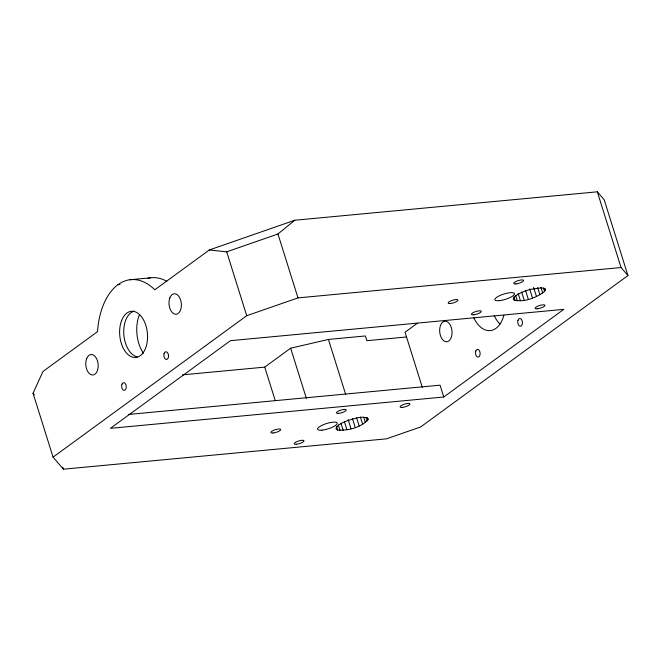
<?xml version="1.0" encoding="UTF-8"?>
<svg xmlns="http://www.w3.org/2000/svg" width="661" height="661" viewBox="0 0 661 661"><rect width="100%" height="100%" fill="white"/><g stroke="black" fill="none" stroke-linecap="round" stroke-linejoin="round"><path stroke-width="0.99" d="M33.05 393.254L42.982 371.465L97.531 331.632A65.769 39.346 84.6 0 1 154.806 289.799L209.355 249.957L294.798 220.237L597.321 191.814L604.22 199.837L627.95 275.554L420.66 426.948L386.487 438.838L63.423 469.186L53.07 457.148L33.05 393.254L34.347 394.766M337.705 430.08C348.264 430.708 360.956 427.708 368.053 419.52L367.764 418.38C361.815 415.595 354.841 418.628 348.884 420.156A16.732 4.503 -17.4 0 0 337.705 430.08L336.565 426.436M544.532 291.484L545.333 290.047L545.052 288.907L541.359 287.791L530.345 289.394A16.732 4.503 -17.4 0 0 513.63 299.838C524.016 302.829 536.145 297.781 544.532 291.484L543.392 287.841M209.355 249.957L226.698 251.833L277.959 233.994L294.798 220.237M53.07 457.148L246.718 315.718L297.987 297.888L621.051 267.531L627.95 275.554M182.51 374.845L264.739 367.119L290.65 348.198L328.443 339.44L365.409 335.962L366.896 340.696L406.515 336.97M417.455 323.171L405.036 332.243L422.321 387.404M443.762 397.005L563.775 309.356L230.441 340.679L110.428 428.328L443.762 397.005L440.052 385.173L128.259 414.472M129.994 279.743L150.534 277.81M118.013 284.684L120.062 284.494M597.321 191.814L621.051 267.531M544.763 288.229L545.333 290.047M540.979 287.659L542.689 293.112M537.657 287.552L539.938 294.831M533.617 287.419L536.468 296.516M529.659 288.956L532.51 298.061M525.487 290.245L528.337 299.35M521.669 292.104L524.231 300.301M518.191 293.567L520.48 300.846M515.613 295.484L517.323 300.945M513.845 296.963L514.985 300.606M367.483 417.702L368.053 419.52M366.103 417.314L367.243 420.958M363.699 417.132L365.409 422.594M360.377 417.025L362.658 424.312M356.618 417.802L359.187 425.998M328.443 339.44L345.686 394.477M352.379 418.438L355.23 427.535M348.207 419.727L351.057 428.824M344.381 421.586L346.951 429.774M340.911 423.04L343.191 430.319M338.325 424.965L340.043 430.427M277.959 233.994L297.987 297.888M290.65 348.198L306.357 398.319M264.739 367.119L275.216 400.533M226.698 251.833L246.718 315.718M62.812 467.228L63.423 469.186M503.897 315.256A29.605 17.715 84.6 0 1 473.631 317.445M500.038 324.179A29.605 17.715 84.6 0 1 494.172 315.512M143.445 353.271A28.836 17.252 84.6 0 1 139.289 315.074M137.331 356.915A23.168 13.864 84.6 0 1 123.797 334.119A23.168 13.864 84.6 0 1 134.423 311.1M147.866 278.314A65.769 39.346 84.6 0 1 166.812 281.305M450.339 303.531A5.148 1.388 -17.4 0 0 457.99 300.21A5.148 1.388 -17.4 0 0 450.876 300.879A5.148 1.388 -17.4 0 0 450.339 303.531M517.96 320.445A3.859 2.313 84.6 0 0 520.323 326.212A3.859 2.313 84.6 0 0 521.975 320.428A3.859 2.313 84.6 0 0 517.96 320.445M475.821 350.908A3.859 2.313 84.6 0 0 477.754 357.056A3.859 2.313 84.6 0 0 479.853 351.743A3.859 2.313 84.6 0 0 475.821 350.908M121.665 320.411A23.168 13.864 84.6 0 0 133.225 357.304A23.168 13.864 84.6 0 0 145.858 325.41A23.168 13.864 84.6 0 0 121.665 320.411M121.954 384.165A3.859 2.313 84.6 0 0 123.88 390.312A3.859 2.313 84.6 0 0 125.987 384.991A3.859 2.313 84.6 0 0 121.954 384.165M164.085 353.693A3.859 2.313 84.6 0 0 166.448 359.468A3.859 2.313 84.6 0 0 168.101 353.685A3.859 2.313 84.6 0 0 164.085 353.693M86.69 358.551A10.295 6.164 84.6 0 0 91.829 374.944A10.295 6.164 84.6 0 0 97.44 360.766A10.295 6.164 84.6 0 0 86.69 358.551M169.877 297.797A10.295 6.164 84.6 0 0 175.016 314.19A10.295 6.164 84.6 0 0 180.627 300.011A10.295 6.164 84.6 0 0 169.877 297.797M440.565 325.295A10.295 6.164 84.6 0 0 445.704 341.687A10.295 6.164 84.6 0 0 451.314 327.517A10.295 6.164 84.6 0 0 440.565 325.295M273.059 433.005A5.148 1.388 -17.4 0 0 280.71 429.683A5.148 1.388 -17.4 0 0 273.588 430.352A5.148 1.388 -17.4 0 0 273.059 433.005M321.957 430.146A10.295 2.768 -17.4 0 0 337.25 423.503A10.295 2.768 -17.4 0 0 323.022 424.841A10.295 2.768 -17.4 0 0 321.957 430.146M499.237 300.672A10.295 2.768 -17.4 0 0 514.539 294.029A10.295 2.768 -17.4 0 0 500.303 295.36A10.295 2.768 -17.4 0 0 499.237 300.672M537.31 308.811A5.148 1.388 -17.4 0 0 544.961 305.489A5.148 1.388 -17.4 0 0 537.847 306.15A5.148 1.388 -17.4 0 0 537.31 308.811M473.64 314.793A5.148 1.388 -17.4 0 0 481.291 311.471A5.148 1.388 -17.4 0 0 474.177 312.141A5.148 1.388 -17.4 0 0 473.64 314.793M515.919 283.916A5.148 1.388 -17.4 0 0 523.562 280.595A5.148 1.388 -17.4 0 0 516.448 281.264A5.148 1.388 -17.4 0 0 515.919 283.916M338.63 413.389A5.148 1.388 -17.4 0 0 346.281 410.068A5.148 1.388 -17.4 0 0 339.167 410.737A5.148 1.388 -17.4 0 0 338.63 413.389M402.301 407.407A5.148 1.388 -17.4 0 0 409.952 404.086A5.148 1.388 -17.4 0 0 402.838 404.755A5.148 1.388 -17.4 0 0 402.301 407.407M296.359 444.266A5.148 1.388 -17.4 0 0 304.002 440.945A5.148 1.388 -17.4 0 0 296.888 441.614A5.148 1.388 -17.4 0 0 296.359 444.266"/></g></svg>
